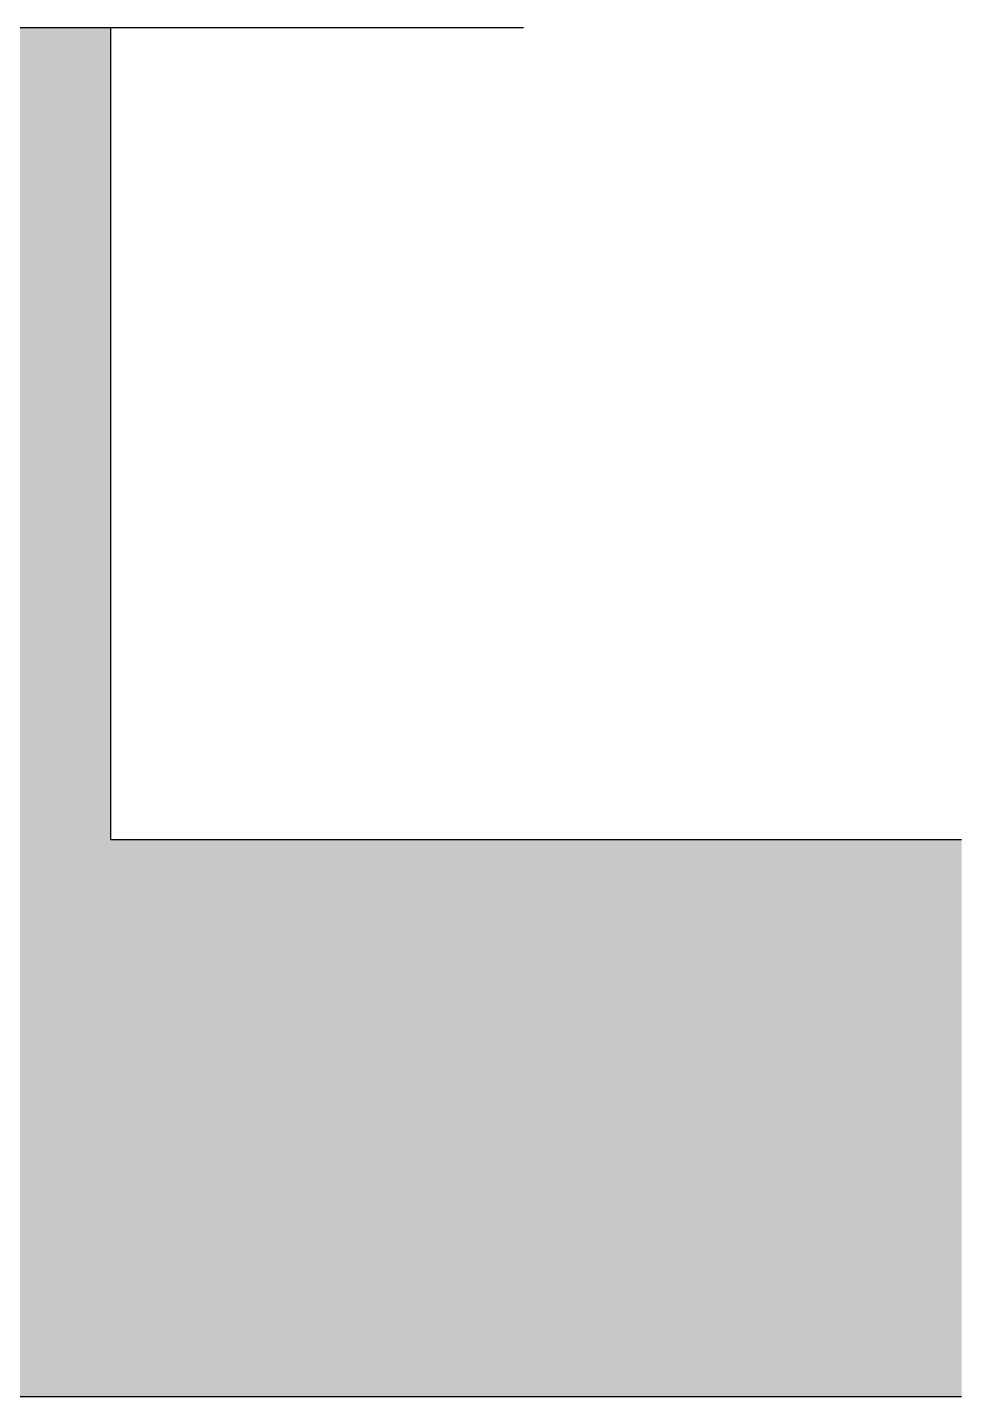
# Model space of a CAD drawing. Header units: millimetres. Extents: x 161920 to 181521, y -136232 to -127655.
# Drawn here: x 169782 to 169949.9, y -136218.5 to -135972.5 of the extents above; entities that cross this region are included whole.
import ezdxf

# ---------------------------------------------------------------- set-up
doc = ezdxf.new("R2010")
doc.units = ezdxf.units.MM
doc.header["$LTSCALE"] = 10
for name, color, linetype in [('2TC', 8, 'Continuous'), ('4-Wide(立面宽线)', 4, 'Continuous'), ('A-土建墙（含管井、立管）', 6, 'Continuous')]:
    doc.layers.add(name, color=color, linetype=linetype)

msp = doc.modelspace()

# ---------------------------------------------------------------- hatches: boundary and pattern name
at = {"layer": '2TC'}
h = msp.add_hatch(dxfattribs=at)
h.set_pattern_fill('钢筋混凝土', color=250, scale=2, angle=90, style=0)
h.set_pattern_definition([(135, (0, 0), (-3.53553391, -3.53553391), []), (140, (0, 0), (1.2550427, 14.34520365), [1.5, -16.5]), (85, (0, 0), (-15.0438427, -2.7750267), [1.2, -13.2]), (190.4514, (0.105, 1.195), (-13.7887908, 11.5701876), [1.2748038, -14.0228422]), (136.1842, (-4, 2e-16), (3.3103803, 21.344821), [2.25, -24.75]), (186.6356, (-3.724, 1.779), (-19.4823574, 18.6932541), [1.9122058, -21.03426]), (81.1842, (-4, 2e-16), (-19.482372, 18.693239), [1.8, -19.8]), (111, (-3, 2), (8.0523778, 11.93814104), [1.5, -16.5]), (56, (-3, 2), (-14.5030009, 4.8663066), [1.2, -13.2]), (161.4514, (-2.329, 2.995), (-6.4506099, 16.8044526), [1.2748038, -14.0228422]), (127.5, (0, 0), (-6.65787708, 0.24319711), [0, -13.04, 0, -13.4, 0, -13.25]), (97.5, (0, 0), (-7.88823424, 5.26139075), [0, -7.64, 0, -12.74, 0, -5.05]), (57.5, (-3e-16, -4.46), (0.45109743, 10.67644872), [0, -5, 0, -15.6, 0, -20.7]), (47.5, (-4e-16, -6.46), (-2.00209965, 11.6637234), [0, -6.5, 0, -10.36, 0, -14.7])])
h.paths.add_polyline_path([(169796.98, -135972.53), (169696.98, -135972.53), (169696.98, -136218.49), (169949.86, -136218.49), (169949.86, -136118.49), (169796.98, -136118.49)])

# ---------------------------------------------------------------- linework, layer by layer
at = {"layer": '4-Wide(立面宽线)', "color": 251, "ltscale": 0.15}
msp.add_line((169666.98, -135972.53), (169871.13, -135972.53), dxfattribs=at)
at = {"layer": 'A-土建墙（含管井、立管）', "color": 6}
for p, q in [((169796.98, -136118.49, 0), (169796.98, -135972.53, 0)), ((169949.86, -136118.49, 0), (169796.98, -136118.49, 0)), ((169676.98, -136218.49), (169949.86, -136218.49, 0))]:
    msp.add_line(p, q, dxfattribs=at)

doc.saveas('drawing.dxf')
